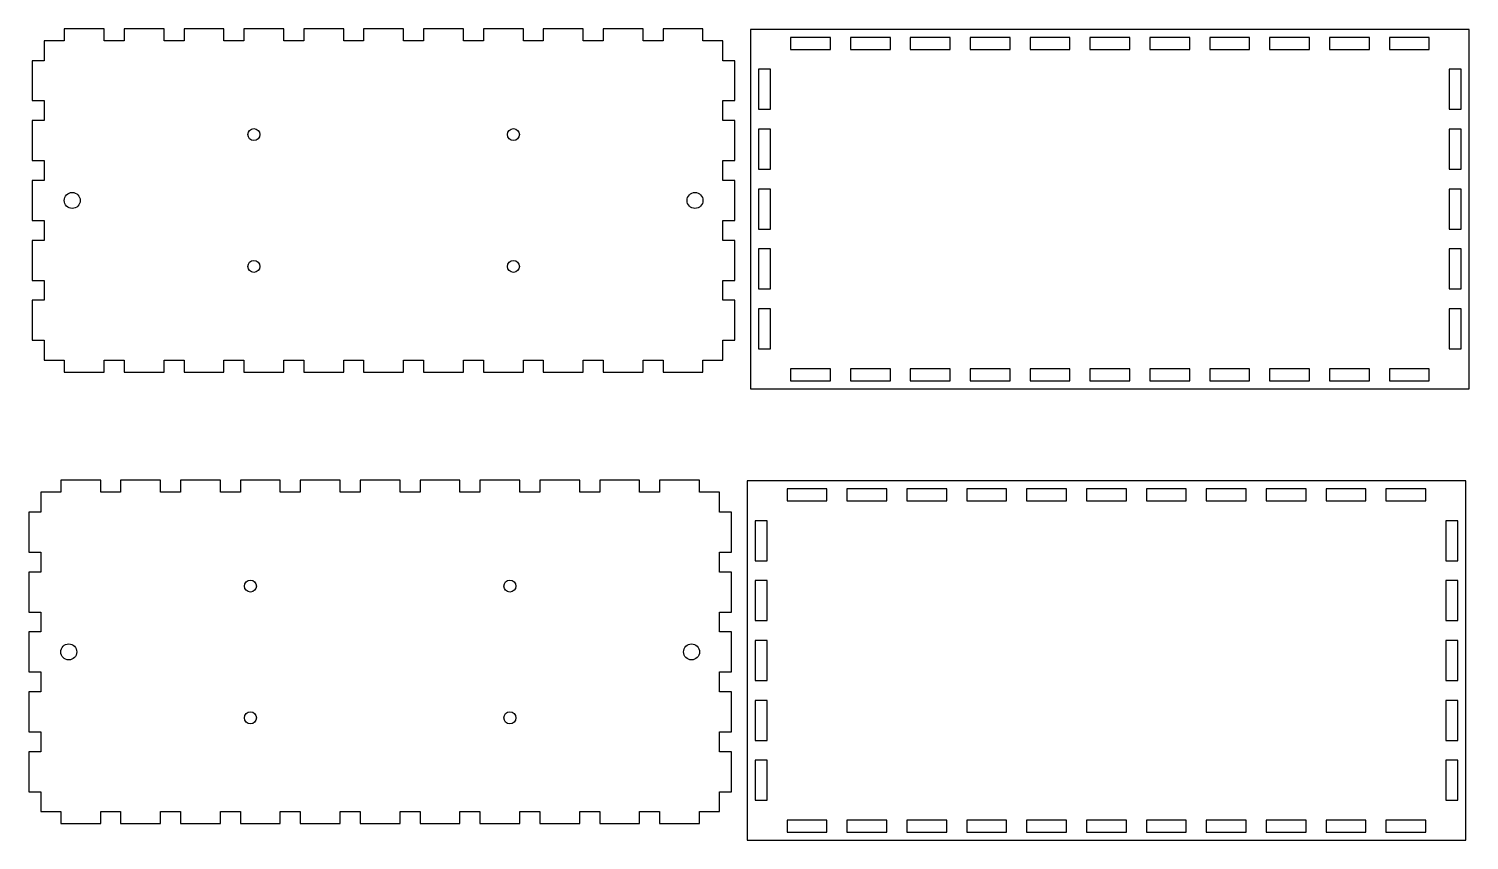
# Model space of a CAD drawing. Header units: millimetres. Extents: x 2674 to 3306, y 1659 to 1874.
# Drawn here: x 2945.2 to 3306, y 1659.8 to 1863 of the extents above; entities that cross this region are included whole.
import ezdxf

# ---------------------------------------------------------------- set-up
doc = ezdxf.new("R2010")
doc.units = ezdxf.units.MM

msp = doc.modelspace()

# ---------------------------------------------------------------- linework, layer by layer
at = {"color": 7, "linetype": 'Continuous', "lineweight": 25}
for p, q in [((2964.1, 1862.97), (2954.1, 1862.97)), ((2954.1, 1862.97), (2954.1, 1859.97)), ((2964.1, 1859.97), (2964.1, 1862.97)), ((2979.1, 1862.97), (2969.1, 1862.97)), ((2969.1, 1862.97), (2969.1, 1859.97)), ((2979.1, 1859.97), (2979.1, 1862.97)), ((2994.1, 1862.97), (2984.1, 1862.97)), ((2984.1, 1862.97), (2984.1, 1859.97)), ((2994.1, 1859.97), (2994.1, 1862.97)), ((3009.1, 1862.97), (2999.1, 1862.97)), ((2999.1, 1862.97), (2999.1, 1859.97)), ((3009.1, 1859.97), (3009.1, 1862.97)), ((3024.1, 1862.97), (3014.1, 1862.97)), ((3014.1, 1862.97), (3014.1, 1859.97)), ((3024.1, 1859.97), (3024.1, 1862.97)), ((3039.1, 1862.97), (3029.1, 1862.97)), ((3029.1, 1862.97), (3029.1, 1859.97)), ((3039.1, 1859.97), (3039.1, 1862.97)), ((3054.1, 1862.97), (3044.1, 1862.97)), ((3044.1, 1862.97), (3044.1, 1859.97)), ((3054.1, 1859.97), (3054.1, 1862.97)), ((3069.1, 1862.97), (3059.1, 1862.97)), ((3059.1, 1862.97), (3059.1, 1859.97)), ((3069.1, 1859.97), (3069.1, 1862.97)), ((3084.1, 1862.97), (3074.1, 1862.97)), ((3074.1, 1862.97), (3074.1, 1859.97)), ((3084.1, 1859.97), (3084.1, 1862.97)), ((3099.1, 1862.97), (3089.1, 1862.97)), ((3089.1, 1862.97), (3089.1, 1859.97)), ((3099.1, 1859.97), (3099.1, 1862.97)), ((3114.1, 1862.97), (3104.1, 1862.97)), ((3104.1, 1862.97), (3104.1, 1859.97)), ((3114.1, 1859.97), (3114.1, 1862.97)), ((3306.03, 1862.82), (3126.03, 1862.82)), ((3126.03, 1862.82), (3126.03, 1772.82)), ((3306.03, 1772.82), (3306.03, 1862.82)), ((2954.1, 1859.97), (2949.1, 1859.97)), ((2949.1, 1859.97), (2949.1, 1854.97)), ((2969.1, 1859.97), (2964.1, 1859.97)), ((2984.1, 1859.97), (2979.1, 1859.97)), ((2999.1, 1859.97), (2994.1, 1859.97)), ((3014.1, 1859.97), (3009.1, 1859.97)), ((3029.1, 1859.97), (3024.1, 1859.97)), ((3044.1, 1859.97), (3039.1, 1859.97)), ((3059.1, 1859.97), (3054.1, 1859.97)), ((3074.1, 1859.97), (3069.1, 1859.97)), ((3089.1, 1859.97), (3084.1, 1859.97)), ((3104.1, 1859.97), (3099.1, 1859.97)), ((3119.1, 1859.97), (3114.1, 1859.97)), ((3119.1, 1854.97), (3119.1, 1859.97)), ((3136.03, 1860.82), (3136.03, 1857.82)), ((3146.03, 1860.82), (3136.03, 1860.82)), ((3146.03, 1857.82), (3146.03, 1860.82)), ((3151.03, 1860.82), (3151.03, 1857.82)), ((3161.03, 1860.82), (3151.03, 1860.82)), ((3161.03, 1857.82), (3161.03, 1860.82)), ((3166.03, 1860.82), (3166.03, 1857.82)), ((3176.03, 1860.82), (3166.03, 1860.82)), ((3176.03, 1857.82), (3176.03, 1860.82)), ((3181.03, 1860.82), (3181.03, 1857.82)), ((3191.03, 1860.82), (3181.03, 1860.82)), ((3191.03, 1857.82), (3191.03, 1860.82)), ((3196.03, 1860.82), (3196.03, 1857.82)), ((3206.03, 1860.82), (3196.03, 1860.82)), ((3206.03, 1857.82), (3206.03, 1860.82)), ((3211.03, 1860.82), (3211.03, 1857.82)), ((3221.03, 1860.82), (3211.03, 1860.82)), ((3221.03, 1857.82), (3221.03, 1860.82)), ((3226.03, 1860.82), (3226.03, 1857.82)), ((3236.03, 1860.82), (3226.03, 1860.82)), ((3236.03, 1857.82), (3236.03, 1860.82)), ((3241.03, 1860.82), (3241.03, 1857.82)), ((3251.03, 1860.82), (3241.03, 1860.82)), ((3251.03, 1857.82), (3251.03, 1860.82)), ((3256.03, 1860.82), (3256.03, 1857.82)), ((3266.03, 1860.82), (3256.03, 1860.82)), ((3266.03, 1857.82), (3266.03, 1860.82)), ((3271.03, 1860.82), (3271.03, 1857.82)), ((3281.03, 1860.82), (3271.03, 1860.82)), ((3281.03, 1857.82), (3281.03, 1860.82)), ((3286.03, 1860.82), (3286.03, 1857.82)), ((3296.03, 1860.82), (3286.03, 1860.82)), ((3296.03, 1857.82), (3296.03, 1860.82)), ((2949.1, 1854.97), (2946.1, 1854.97)), ((2946.1, 1854.97), (2946.1, 1844.97)), ((3122.1, 1854.97), (3119.1, 1854.97)), ((3122.1, 1844.97), (3122.1, 1854.97)), ((3136.03, 1857.82), (3146.03, 1857.82)), ((3151.03, 1857.82), (3161.03, 1857.82)), ((3166.03, 1857.82), (3176.03, 1857.82)), ((3181.03, 1857.82), (3191.03, 1857.82)), ((3196.03, 1857.82), (3206.03, 1857.82)), ((3211.03, 1857.82), (3221.03, 1857.82)), ((3226.03, 1857.82), (3236.03, 1857.82)), ((3241.03, 1857.82), (3251.03, 1857.82)), ((3256.03, 1857.82), (3266.03, 1857.82)), ((3271.03, 1857.82), (3281.03, 1857.82)), ((3286.03, 1857.82), (3296.03, 1857.82)), ((3128.03, 1852.82), (3128.03, 1842.82)), ((3131.03, 1852.82), (3128.03, 1852.82)), ((3131.03, 1842.82), (3131.03, 1852.82)), ((3301.03, 1852.82), (3301.03, 1842.82)), ((3304.03, 1852.82), (3301.03, 1852.82)), ((3304.03, 1842.82), (3304.03, 1852.82)), ((2946.1, 1844.97), (2949.1, 1844.97)), ((2949.1, 1844.97), (2949.1, 1839.97)), ((3119.1, 1839.97), (3119.1, 1844.97)), ((3119.1, 1844.97), (3122.1, 1844.97)), ((3128.03, 1842.82), (3131.03, 1842.82)), ((3301.03, 1842.82), (3304.03, 1842.82)), ((2949.1, 1839.97), (2946.1, 1839.97)), ((2946.1, 1839.97), (2946.1, 1829.97)), ((3122.1, 1839.97), (3119.1, 1839.97)), ((3122.1, 1829.97), (3122.1, 1839.97)), ((3131.03, 1837.82), (3128.03, 1837.82)), ((3128.03, 1837.82), (3128.03, 1827.82)), ((3131.03, 1827.82), (3131.03, 1837.82)), ((3301.03, 1837.82), (3301.03, 1827.82)), ((3304.03, 1837.82), (3301.03, 1837.82)), ((3304.03, 1827.82), (3304.03, 1837.82)), ((2946.1, 1829.97), (2949.1, 1829.97)), ((2949.1, 1829.97), (2949.1, 1824.97)), ((3119.1, 1824.97), (3119.1, 1829.97)), ((3119.1, 1829.97), (3122.1, 1829.97)), ((3128.03, 1827.82), (3131.03, 1827.82)), ((3301.03, 1827.82), (3304.03, 1827.82)), ((2949.1, 1824.97), (2946.1, 1824.97)), ((2946.1, 1824.97), (2946.1, 1814.97)), ((3122.1, 1824.97), (3119.1, 1824.97)), ((3122.1, 1814.97), (3122.1, 1824.97)), ((3131.03, 1822.82), (3128.03, 1822.82)), ((3128.03, 1822.82), (3128.03, 1812.82)), ((3131.03, 1812.82), (3131.03, 1822.82)), ((3301.03, 1822.82), (3301.03, 1812.82)), ((3304.03, 1822.82), (3301.03, 1822.82)), ((3304.03, 1812.82), (3304.03, 1822.82)), ((2946.1, 1814.97), (2949.1, 1814.97)), ((2949.1, 1814.97), (2949.1, 1809.97)), ((3119.1, 1809.97), (3119.1, 1814.97)), ((3119.1, 1814.97), (3122.1, 1814.97)), ((3128.03, 1812.82), (3131.03, 1812.82)), ((3301.03, 1812.82), (3304.03, 1812.82)), ((2949.1, 1809.97), (2946.1, 1809.97)), ((2946.1, 1809.97), (2946.1, 1799.97)), ((3122.1, 1809.97), (3119.1, 1809.97)), ((3122.1, 1799.97), (3122.1, 1809.97)), ((3131.03, 1807.82), (3128.03, 1807.82)), ((3128.03, 1807.82), (3128.03, 1797.82)), ((3131.03, 1797.82), (3131.03, 1807.82)), ((3301.03, 1807.82), (3301.03, 1797.82)), ((3304.03, 1807.82), (3301.03, 1807.82)), ((3304.03, 1797.82), (3304.03, 1807.82)), ((2946.1, 1799.97), (2949.1, 1799.97)), ((2949.1, 1799.97), (2949.1, 1794.97)), ((3119.1, 1794.97), (3119.1, 1799.97)), ((3119.1, 1799.97), (3122.1, 1799.97)), ((3128.03, 1797.82), (3131.03, 1797.82)), ((3301.03, 1797.82), (3304.03, 1797.82)), ((2949.1, 1794.97), (2946.1, 1794.97)), ((2946.1, 1794.97), (2946.1, 1784.97)), ((3122.1, 1794.97), (3119.1, 1794.97)), ((3122.1, 1784.97), (3122.1, 1794.97)), ((3131.03, 1792.82), (3128.03, 1792.82)), ((3128.03, 1792.82), (3128.03, 1782.82)), ((3131.03, 1782.82), (3131.03, 1792.82)), ((3301.03, 1792.82), (3301.03, 1782.82)), ((3304.03, 1792.82), (3301.03, 1792.82)), ((3304.03, 1782.82), (3304.03, 1792.82)), ((2946.1, 1784.97), (2949.1, 1784.97)), ((2949.1, 1784.97), (2949.1, 1779.97)), ((3119.1, 1779.97), (3119.1, 1784.97)), ((3119.1, 1784.97), (3122.1, 1784.97)), ((3128.03, 1782.82), (3131.03, 1782.82)), ((3301.03, 1782.82), (3304.03, 1782.82)), ((2949.1, 1779.97), (2954.1, 1779.97)), ((2954.1, 1779.97), (2954.1, 1776.97)), ((2964.1, 1776.97), (2964.1, 1779.97)), ((2964.1, 1779.97), (2969.1, 1779.97)), ((2969.1, 1779.97), (2969.1, 1776.97)), ((2979.1, 1776.97), (2979.1, 1779.97)), ((2979.1, 1779.97), (2984.1, 1779.97)), ((2984.1, 1779.97), (2984.1, 1776.97)), ((2994.1, 1776.97), (2994.1, 1779.97)), ((2994.1, 1779.97), (2999.1, 1779.97)), ((2999.1, 1779.97), (2999.1, 1776.97)), ((3009.1, 1776.97), (3009.1, 1779.97)), ((3009.1, 1779.97), (3014.1, 1779.97)), ((3014.1, 1779.97), (3014.1, 1776.97)), ((3024.1, 1776.97), (3024.1, 1779.97)), ((3024.1, 1779.97), (3029.1, 1779.97)), ((3029.1, 1779.97), (3029.1, 1776.97)), ((3039.1, 1776.97), (3039.1, 1779.97)), ((3039.1, 1779.97), (3044.1, 1779.97)), ((3044.1, 1779.97), (3044.1, 1776.97)), ((3054.1, 1776.97), (3054.1, 1779.97)), ((3054.1, 1779.97), (3059.1, 1779.97)), ((3059.1, 1779.97), (3059.1, 1776.97)), ((3069.1, 1776.97), (3069.1, 1779.97)), ((3069.1, 1779.97), (3074.1, 1779.97)), ((3074.1, 1779.97), (3074.1, 1776.97)), ((3084.1, 1776.97), (3084.1, 1779.97)), ((3084.1, 1779.97), (3089.1, 1779.97)), ((3089.1, 1779.97), (3089.1, 1776.97)), ((3099.1, 1776.97), (3099.1, 1779.97)), ((3099.1, 1779.97), (3104.1, 1779.97)), ((3104.1, 1779.97), (3104.1, 1776.97)), ((3114.1, 1779.97), (3119.1, 1779.97)), ((3114.1, 1776.97), (3114.1, 1779.97)), ((2954.1, 1776.97), (2964.1, 1776.97)), ((2969.1, 1776.97), (2979.1, 1776.97)), ((2984.1, 1776.97), (2994.1, 1776.97)), ((2999.1, 1776.97), (3009.1, 1776.97)), ((3014.1, 1776.97), (3024.1, 1776.97)), ((3029.1, 1776.97), (3039.1, 1776.97)), ((3044.1, 1776.97), (3054.1, 1776.97)), ((3059.1, 1776.97), (3069.1, 1776.97)), ((3074.1, 1776.97), (3084.1, 1776.97)), ((3089.1, 1776.97), (3099.1, 1776.97)), ((3104.1, 1776.97), (3114.1, 1776.97)), ((3136.03, 1777.82), (3136.03, 1774.82)), ((3146.03, 1777.82), (3136.03, 1777.82)), ((3146.03, 1774.82), (3146.03, 1777.82)), ((3151.03, 1777.82), (3151.03, 1774.82)), ((3161.03, 1777.82), (3151.03, 1777.82)), ((3161.03, 1774.82), (3161.03, 1777.82)), ((3166.03, 1777.82), (3166.03, 1774.82)), ((3176.03, 1777.82), (3166.03, 1777.82)), ((3176.03, 1774.82), (3176.03, 1777.82)), ((3181.03, 1777.82), (3181.03, 1774.82)), ((3191.03, 1777.82), (3181.03, 1777.82)), ((3191.03, 1774.82), (3191.03, 1777.82)), ((3196.03, 1777.82), (3196.03, 1774.82)), ((3206.03, 1777.82), (3196.03, 1777.82)), ((3206.03, 1774.82), (3206.03, 1777.82)), ((3211.03, 1777.82), (3211.03, 1774.82)), ((3221.03, 1777.82), (3211.03, 1777.82)), ((3221.03, 1774.82), (3221.03, 1777.82)), ((3226.03, 1777.82), (3226.03, 1774.82)), ((3236.03, 1777.82), (3226.03, 1777.82)), ((3236.03, 1774.82), (3236.03, 1777.82)), ((3241.03, 1777.82), (3241.03, 1774.82)), ((3251.03, 1777.82), (3241.03, 1777.82)), ((3251.03, 1774.82), (3251.03, 1777.82)), ((3256.03, 1777.82), (3256.03, 1774.82)), ((3266.03, 1777.82), (3256.03, 1777.82)), ((3266.03, 1774.82), (3266.03, 1777.82)), ((3271.03, 1777.82), (3271.03, 1774.82)), ((3281.03, 1777.82), (3271.03, 1777.82)), ((3281.03, 1774.82), (3281.03, 1777.82)), ((3286.03, 1777.82), (3286.03, 1774.82)), ((3296.03, 1777.82), (3286.03, 1777.82)), ((3296.03, 1774.82), (3296.03, 1777.82)), ((3126.03, 1772.82), (3306.03, 1772.82)), ((3136.03, 1774.82), (3146.03, 1774.82)), ((3151.03, 1774.82), (3161.03, 1774.82)), ((3166.03, 1774.82), (3176.03, 1774.82)), ((3181.03, 1774.82), (3191.03, 1774.82)), ((3196.03, 1774.82), (3206.03, 1774.82)), ((3211.03, 1774.82), (3221.03, 1774.82)), ((3226.03, 1774.82), (3236.03, 1774.82)), ((3241.03, 1774.82), (3251.03, 1774.82)), ((3256.03, 1774.82), (3266.03, 1774.82)), ((3271.03, 1774.82), (3281.03, 1774.82)), ((3286.03, 1774.82), (3296.03, 1774.82)), ((2963.23, 1749.9), (2953.23, 1749.9)), ((2953.23, 1749.9), (2953.23, 1746.9)), ((2963.23, 1746.9), (2963.23, 1749.9)), ((2978.23, 1749.9), (2968.23, 1749.9)), ((2968.23, 1749.9), (2968.23, 1746.9)), ((2978.23, 1746.9), (2978.23, 1749.9)), ((2993.23, 1749.9), (2983.23, 1749.9)), ((2983.23, 1749.9), (2983.23, 1746.9)), ((2993.23, 1746.9), (2993.23, 1749.9)), ((3008.23, 1749.9), (2998.23, 1749.9)), ((2998.23, 1749.9), (2998.23, 1746.9)), ((3008.23, 1746.9), (3008.23, 1749.9)), ((3023.23, 1749.9), (3013.23, 1749.9)), ((3013.23, 1749.9), (3013.23, 1746.9)), ((3023.23, 1746.9), (3023.23, 1749.9)), ((3038.23, 1749.9), (3028.23, 1749.9)), ((3028.23, 1749.9), (3028.23, 1746.9)), ((3038.23, 1746.9), (3038.23, 1749.9)), ((3053.23, 1749.9), (3043.23, 1749.9)), ((3043.23, 1749.9), (3043.23, 1746.9)), ((3053.23, 1746.9), (3053.23, 1749.9)), ((3068.23, 1749.9), (3058.23, 1749.9)), ((3058.23, 1749.9), (3058.23, 1746.9)), ((3068.23, 1746.9), (3068.23, 1749.9)), ((3083.23, 1749.9), (3073.23, 1749.9)), ((3073.23, 1749.9), (3073.23, 1746.9)), ((3083.23, 1746.9), (3083.23, 1749.9)), ((3098.23, 1749.9), (3088.23, 1749.9)), ((3088.23, 1749.9), (3088.23, 1746.9)), ((3098.23, 1746.9), (3098.23, 1749.9)), ((3113.23, 1749.9), (3103.23, 1749.9)), ((3103.23, 1749.9), (3103.23, 1746.9)), ((3113.23, 1746.9), (3113.23, 1749.9)), ((2953.23, 1746.9), (2948.23, 1746.9)), ((2948.23, 1746.9), (2948.23, 1741.9)), ((2968.23, 1746.9), (2963.23, 1746.9)), ((2983.23, 1746.9), (2978.23, 1746.9)), ((2998.23, 1746.9), (2993.23, 1746.9)), ((3013.23, 1746.9), (3008.23, 1746.9)), ((3028.23, 1746.9), (3023.23, 1746.9)), ((3043.23, 1746.9), (3038.23, 1746.9)), ((3058.23, 1746.9), (3053.23, 1746.9)), ((3073.23, 1746.9), (3068.23, 1746.9)), ((3088.23, 1746.9), (3083.23, 1746.9)), ((3103.23, 1746.9), (3098.23, 1746.9)), ((3118.23, 1746.9), (3113.23, 1746.9)), ((3118.23, 1741.9), (3118.23, 1746.9)), ((3305.16, 1749.76), (3125.16, 1749.76)), ((3125.16, 1749.76), (3125.16, 1659.76)), ((3135.16, 1747.76), (3135.16, 1744.76)), ((3145.16, 1747.76), (3135.16, 1747.76)), ((3145.16, 1744.76), (3145.16, 1747.76)), ((3150.16, 1747.76), (3150.16, 1744.76)), ((3160.16, 1747.76), (3150.16, 1747.76)), ((3160.16, 1744.76), (3160.16, 1747.76)), ((3165.16, 1747.76), (3165.16, 1744.76)), ((3175.16, 1747.76), (3165.16, 1747.76)), ((3175.16, 1744.76), (3175.16, 1747.76)), ((3180.16, 1747.76), (3180.16, 1744.76)), ((3190.16, 1747.76), (3180.16, 1747.76)), ((3190.16, 1744.76), (3190.16, 1747.76)), ((3195.16, 1747.76), (3195.16, 1744.76)), ((3205.16, 1747.76), (3195.16, 1747.76)), ((3205.16, 1744.76), (3205.16, 1747.76)), ((3210.16, 1747.76), (3210.16, 1744.76)), ((3220.16, 1747.76), (3210.16, 1747.76)), ((3220.16, 1744.76), (3220.16, 1747.76)), ((3225.16, 1747.76), (3225.16, 1744.76)), ((3235.16, 1747.76), (3225.16, 1747.76)), ((3235.16, 1744.76), (3235.16, 1747.76)), ((3240.16, 1747.76), (3240.16, 1744.76)), ((3250.16, 1747.76), (3240.16, 1747.76)), ((3250.16, 1744.76), (3250.16, 1747.76)), ((3255.16, 1747.76), (3255.16, 1744.76)), ((3265.16, 1747.76), (3255.16, 1747.76)), ((3265.16, 1744.76), (3265.16, 1747.76)), ((3270.16, 1747.76), (3270.16, 1744.76)), ((3280.16, 1747.76), (3270.16, 1747.76)), ((3280.16, 1744.76), (3280.16, 1747.76)), ((3285.16, 1747.76), (3285.16, 1744.76)), ((3295.16, 1747.76), (3285.16, 1747.76)), ((3295.16, 1744.76), (3295.16, 1747.76)), ((3305.16, 1659.76), (3305.16, 1749.76)), ((3135.16, 1744.76), (3145.16, 1744.76)), ((3150.16, 1744.76), (3160.16, 1744.76)), ((3165.16, 1744.76), (3175.16, 1744.76)), ((3180.16, 1744.76), (3190.16, 1744.76)), ((3195.16, 1744.76), (3205.16, 1744.76)), ((3210.16, 1744.76), (3220.16, 1744.76)), ((3225.16, 1744.76), (3235.16, 1744.76)), ((3240.16, 1744.76), (3250.16, 1744.76)), ((3255.16, 1744.76), (3265.16, 1744.76)), ((3270.16, 1744.76), (3280.16, 1744.76)), ((3285.16, 1744.76), (3295.16, 1744.76)), ((2948.23, 1741.9), (2945.23, 1741.9)), ((2945.23, 1741.9), (2945.23, 1731.9)), ((3121.23, 1741.9), (3118.23, 1741.9)), ((3121.23, 1731.9), (3121.23, 1741.9)), ((3127.16, 1739.76), (3127.16, 1729.76)), ((3130.16, 1739.76), (3127.16, 1739.76)), ((3130.16, 1729.76), (3130.16, 1739.76)), ((3300.16, 1739.76), (3300.16, 1729.76)), ((3303.16, 1739.76), (3300.16, 1739.76)), ((3303.16, 1729.76), (3303.16, 1739.76)), ((2945.23, 1731.9), (2948.23, 1731.9)), ((2948.23, 1731.9), (2948.23, 1726.9)), ((3118.23, 1726.9), (3118.23, 1731.9)), ((3118.23, 1731.9), (3121.23, 1731.9)), ((3127.16, 1729.76), (3130.16, 1729.76)), ((3300.16, 1729.76), (3303.16, 1729.76)), ((2948.23, 1726.9), (2945.23, 1726.9)), ((2945.23, 1726.9), (2945.23, 1716.9)), ((3121.23, 1726.9), (3118.23, 1726.9)), ((3121.23, 1716.9), (3121.23, 1726.9)), ((3130.16, 1724.76), (3127.16, 1724.76)), ((3127.16, 1724.76), (3127.16, 1714.76)), ((3130.16, 1714.76), (3130.16, 1724.76)), ((3300.16, 1724.76), (3300.16, 1714.76)), ((3303.16, 1724.76), (3300.16, 1724.76)), ((3303.16, 1714.76), (3303.16, 1724.76)), ((2945.23, 1716.9), (2948.23, 1716.9)), ((2948.23, 1716.9), (2948.23, 1711.9)), ((3118.23, 1711.9), (3118.23, 1716.9)), ((3118.23, 1716.9), (3121.23, 1716.9)), ((3127.16, 1714.76), (3130.16, 1714.76)), ((3300.16, 1714.76), (3303.16, 1714.76)), ((2948.23, 1711.9), (2945.23, 1711.9)), ((2945.23, 1711.9), (2945.23, 1701.9)), ((3121.23, 1711.9), (3118.23, 1711.9)), ((3121.23, 1701.9), (3121.23, 1711.9)), ((3130.16, 1709.76), (3127.16, 1709.76)), ((3127.16, 1709.76), (3127.16, 1699.76)), ((3130.16, 1699.76), (3130.16, 1709.76)), ((3300.16, 1709.76), (3300.16, 1699.76)), ((3303.16, 1709.76), (3300.16, 1709.76)), ((3303.16, 1699.76), (3303.16, 1709.76)), ((2945.23, 1701.9), (2948.23, 1701.9)), ((2948.23, 1701.9), (2948.23, 1696.9)), ((3118.23, 1696.9), (3118.23, 1701.9)), ((3118.23, 1701.9), (3121.23, 1701.9)), ((3127.16, 1699.76), (3130.16, 1699.76)), ((3300.16, 1699.76), (3303.16, 1699.76)), ((2948.23, 1696.9), (2945.23, 1696.9)), ((2945.23, 1696.9), (2945.23, 1686.9)), ((3121.23, 1696.9), (3118.23, 1696.9)), ((3121.23, 1686.9), (3121.23, 1696.9)), ((3130.16, 1694.76), (3127.16, 1694.76)), ((3127.16, 1694.76), (3127.16, 1684.76)), ((3130.16, 1684.76), (3130.16, 1694.76)), ((3300.16, 1694.76), (3300.16, 1684.76)), ((3303.16, 1694.76), (3300.16, 1694.76)), ((3303.16, 1684.76), (3303.16, 1694.76)), ((2945.23, 1686.9), (2948.23, 1686.9)), ((2948.23, 1686.9), (2948.23, 1681.9)), ((3118.23, 1681.9), (3118.23, 1686.9)), ((3118.23, 1686.9), (3121.23, 1686.9)), ((2948.23, 1681.9), (2945.23, 1681.9)), ((2945.23, 1681.9), (2945.23, 1671.9)), ((3121.23, 1681.9), (3118.23, 1681.9)), ((3121.23, 1671.9), (3121.23, 1681.9)), ((3127.16, 1684.76), (3130.16, 1684.76)), ((3300.16, 1684.76), (3303.16, 1684.76)), ((3130.16, 1679.76), (3127.16, 1679.76)), ((3127.16, 1679.76), (3127.16, 1669.76)), ((3130.16, 1669.76), (3130.16, 1679.76)), ((3300.16, 1679.76), (3300.16, 1669.76)), ((3303.16, 1679.76), (3300.16, 1679.76)), ((3303.16, 1669.76), (3303.16, 1679.76)), ((2945.23, 1671.9), (2948.23, 1671.9)), ((2948.23, 1671.9), (2948.23, 1666.9)), ((3118.23, 1666.9), (3118.23, 1671.9)), ((3118.23, 1671.9), (3121.23, 1671.9)), ((3127.16, 1669.76), (3130.16, 1669.76)), ((3300.16, 1669.76), (3303.16, 1669.76)), ((2948.23, 1666.9), (2953.23, 1666.9)), ((2953.23, 1666.9), (2953.23, 1663.9)), ((2953.23, 1663.9), (2963.23, 1663.9)), ((2963.23, 1663.9), (2963.23, 1666.9)), ((2963.23, 1666.9), (2968.23, 1666.9)), ((2968.23, 1666.9), (2968.23, 1663.9)), ((2968.23, 1663.9), (2978.23, 1663.9)), ((2978.23, 1663.9), (2978.23, 1666.9)), ((2978.23, 1666.9), (2983.23, 1666.9)), ((2983.23, 1666.9), (2983.23, 1663.9)), ((2983.23, 1663.9), (2993.23, 1663.9)), ((2993.23, 1663.9), (2993.23, 1666.9)), ((2993.23, 1666.9), (2998.23, 1666.9)), ((2998.23, 1666.9), (2998.23, 1663.9)), ((2998.23, 1663.9), (3008.23, 1663.9)), ((3008.23, 1663.9), (3008.23, 1666.9)), ((3008.23, 1666.9), (3013.23, 1666.9)), ((3013.23, 1666.9), (3013.23, 1663.9)), ((3013.23, 1663.9), (3023.23, 1663.9)), ((3023.23, 1663.9), (3023.23, 1666.9)), ((3023.23, 1666.9), (3028.23, 1666.9)), ((3028.23, 1666.9), (3028.23, 1663.9)), ((3028.23, 1663.9), (3038.23, 1663.9)), ((3038.23, 1663.9), (3038.23, 1666.9)), ((3038.23, 1666.9), (3043.23, 1666.9)), ((3043.23, 1666.9), (3043.23, 1663.9)), ((3043.23, 1663.9), (3053.23, 1663.9)), ((3053.23, 1663.9), (3053.23, 1666.9)), ((3053.23, 1666.9), (3058.23, 1666.9)), ((3058.23, 1666.9), (3058.23, 1663.9)), ((3058.23, 1663.9), (3068.23, 1663.9)), ((3068.23, 1663.9), (3068.23, 1666.9)), ((3068.23, 1666.9), (3073.23, 1666.9)), ((3073.23, 1666.9), (3073.23, 1663.9)), ((3073.23, 1663.9), (3083.23, 1663.9)), ((3083.23, 1663.9), (3083.23, 1666.9)), ((3083.23, 1666.9), (3088.23, 1666.9)), ((3088.23, 1666.9), (3088.23, 1663.9)), ((3088.23, 1663.9), (3098.23, 1663.9)), ((3098.23, 1663.9), (3098.23, 1666.9)), ((3098.23, 1666.9), (3103.23, 1666.9)), ((3103.23, 1666.9), (3103.23, 1663.9)), ((3103.23, 1663.9), (3113.23, 1663.9)), ((3113.23, 1666.9), (3118.23, 1666.9)), ((3113.23, 1663.9), (3113.23, 1666.9)), ((3135.16, 1664.76), (3135.16, 1661.76)), ((3145.16, 1664.76), (3135.16, 1664.76)), ((3145.16, 1661.76), (3145.16, 1664.76)), ((3150.16, 1664.76), (3150.16, 1661.76)), ((3160.16, 1664.76), (3150.16, 1664.76)), ((3160.16, 1661.76), (3160.16, 1664.76)), ((3165.16, 1664.76), (3165.16, 1661.76)), ((3175.16, 1664.76), (3165.16, 1664.76)), ((3175.16, 1661.76), (3175.16, 1664.76)), ((3180.16, 1664.76), (3180.16, 1661.76)), ((3190.16, 1664.76), (3180.16, 1664.76)), ((3190.16, 1661.76), (3190.16, 1664.76)), ((3195.16, 1664.76), (3195.16, 1661.76)), ((3205.16, 1664.76), (3195.16, 1664.76)), ((3205.16, 1661.76), (3205.16, 1664.76)), ((3210.16, 1664.76), (3210.16, 1661.76)), ((3220.16, 1664.76), (3210.16, 1664.76)), ((3220.16, 1661.76), (3220.16, 1664.76)), ((3225.16, 1664.76), (3225.16, 1661.76)), ((3235.16, 1664.76), (3225.16, 1664.76)), ((3235.16, 1661.76), (3235.16, 1664.76)), ((3240.16, 1664.76), (3240.16, 1661.76)), ((3250.16, 1664.76), (3240.16, 1664.76)), ((3250.16, 1661.76), (3250.16, 1664.76)), ((3255.16, 1664.76), (3255.16, 1661.76)), ((3265.16, 1664.76), (3255.16, 1664.76)), ((3265.16, 1661.76), (3265.16, 1664.76)), ((3270.16, 1664.76), (3270.16, 1661.76)), ((3280.16, 1664.76), (3270.16, 1664.76)), ((3280.16, 1661.76), (3280.16, 1664.76)), ((3285.16, 1664.76), (3285.16, 1661.76)), ((3295.16, 1664.76), (3285.16, 1664.76)), ((3295.16, 1661.76), (3295.16, 1664.76)), ((3125.16, 1659.76), (3305.16, 1659.76)), ((3135.16, 1661.76), (3145.16, 1661.76)), ((3150.16, 1661.76), (3160.16, 1661.76)), ((3165.16, 1661.76), (3175.16, 1661.76)), ((3180.16, 1661.76), (3190.16, 1661.76)), ((3195.16, 1661.76), (3205.16, 1661.76)), ((3210.16, 1661.76), (3220.16, 1661.76)), ((3225.16, 1661.76), (3235.16, 1661.76)), ((3240.16, 1661.76), (3250.16, 1661.76)), ((3255.16, 1661.76), (3265.16, 1661.76)), ((3270.16, 1661.76), (3280.16, 1661.76)), ((3285.16, 1661.76), (3295.16, 1661.76))]:
    msp.add_line(p, q, dxfattribs=at)
for centre, radius in [((3001.6, 1836.47), 1.5), ((3066.6, 1836.47), 1.5), ((2956.1, 1819.97), 2), ((3112.1, 1819.97), 2), ((3001.6, 1803.47), 1.5), ((3066.6, 1803.47), 1.5), ((3000.73, 1723.4), 1.5), ((3065.73, 1723.4), 1.5), ((2955.23, 1706.9), 2), ((3111.23, 1706.9), 2), ((3000.73, 1690.4), 1.5), ((3065.73, 1690.4), 1.5)]:
    msp.add_circle(centre, radius, dxfattribs=at)

doc.saveas('drawing.dxf')
